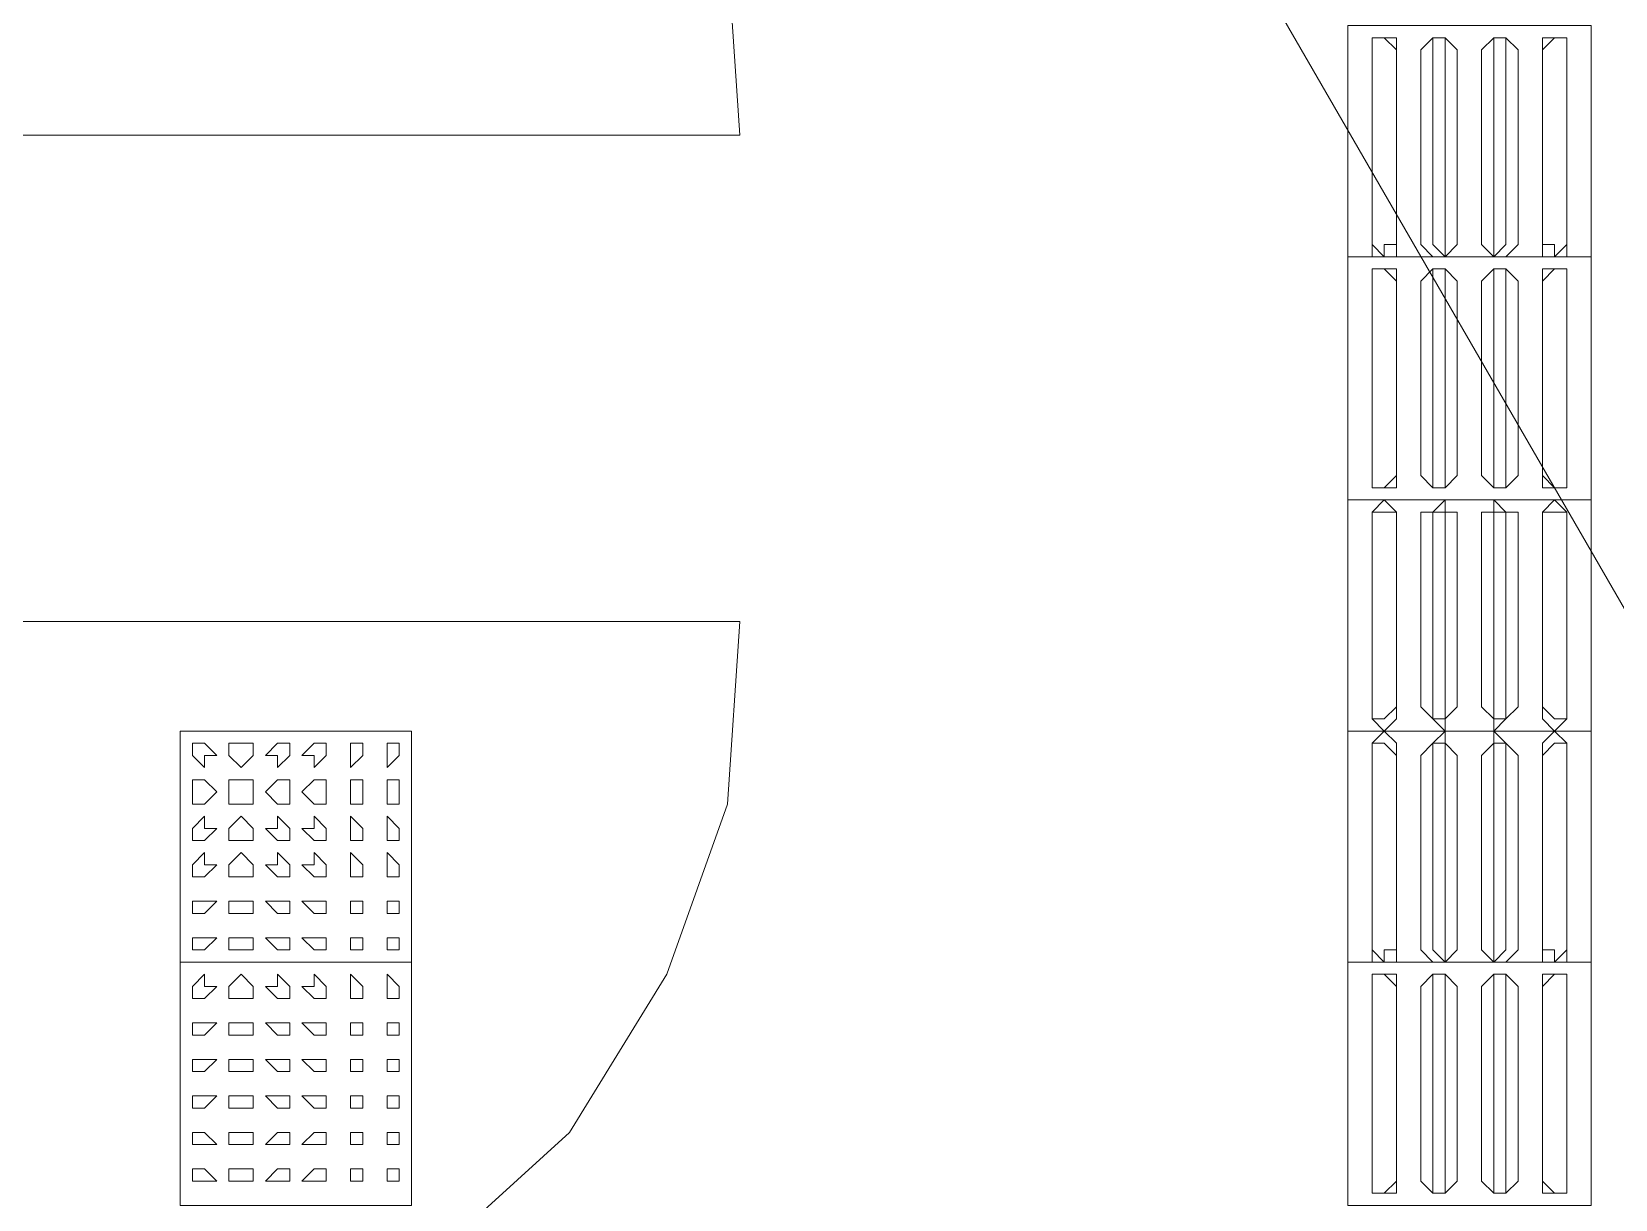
# Model space of a CAD drawing. Header units: millimetres. Extents: x -4011 to 126995, y -1911 to 106700.
# Drawn here: x 88629 to 90653, y 52624 to 54117 of the extents above; entities that cross this region are included whole.
import ezdxf

# ---------------------------------------------------------------- set-up
doc = ezdxf.new("R2010")
doc.units = ezdxf.units.MM
doc.layers.add('PDF_형상', color=7, linetype='Continuous')

msp = doc.modelspace()

# ---------------------------------------------------------------- linework, layer by layer
at = {"layer": 'PDF_형상', "lineweight": 5}
for points in [[(79321.2, 38968.9), (79321.2, 42668.4), (82958.5, 42668.4), (82958.5, 38968.9), (95937.8, 46538.9), (94569.9, 47005.2), (94399, 46911.9), (83797.9, 65269.4), (80953.4, 65269.4), (80953.4, 64974.1), (74098.4, 64974.1), (74098.4, 87730.6)], [(80953.4, 87730.6), (80953.4, 65269.4), (83797.9, 65269.4), (94399, 46911.9), (94569.9, 47005.2), (95937.8, 46538.9), (82958.5, 38968.9)], [(88585.5, 53984.5), (89533.7, 53984.5), (89518.1, 54217.6), (89440.4, 54435.2), (89316.1, 54637.3), (89145.1, 54792.7), (88958.5, 54917.1), (88725.4, 54994.8), (88507.8, 55025.9), (88274.6, 54994.8), (88041.4, 54917.1), (87839.4, 54792.7), (87683.9, 54621.8), (87559.6, 54419.7), (87481.9, 54202.1), (87466.3, 53968.9)], [(90621.8, 54124.4), (90621.8, 53829), (90310.9, 53829), (90310.9, 54124.4)], [(90342, 54093.3), (90342, 53844.6), (90342, 54093.3)], [(90373.1, 54093.3), (90373.1, 53844.6), (90373.1, 54093.3)], [(90621.8, 53829), (90621.8, 53518.1), (90621.8, 53222.8), (90310.9, 53222.8), (90310.9, 53518.1)], [(90310.9, 53829), (90310.9, 53518.1), (90621.8, 53518.1)], [(90342, 53797.9), (90342, 53549.2), (90342, 53797.9)], [(90373.1, 53797.9), (90373.1, 53549.2), (90373.1, 53797.9)], [(90342, 53502.6), (90342, 53253.9), (90342, 53502.6)], [(90373.1, 53502.6), (90373.1, 53253.9), (90373.1, 53502.6)], [(87466.3, 53378.2), (87481.9, 53145.1), (87559.6, 52927.5), (87683.9, 52725.4), (87839.4, 52554.4), (88041.4, 52430), (88274.6, 52352.3), (88507.8, 52321.2), (88725.4, 52352.3), (88958.5, 52430), (89145.1, 52554.4), (89316.1, 52709.8), (89440.4, 52911.9), (89518.1, 53129.5), (89533.7, 53362.7), (88585.5, 53362.7)], [(90621.8, 53222.8), (90621.8, 52927.5), (90621.8, 52616.6), (90310.9, 52616.6), (90310.9, 52927.5)], [(90310.9, 53222.8), (90310.9, 52927.5), (90621.8, 52927.5)], [(90342, 53191.7), (90342, 52943), (90342, 53191.7)], [(90373.1, 53191.7), (90373.1, 52943), (90373.1, 53191.7)], [(90342, 52896.4), (90342, 52647.7), (90342, 52896.4)], [(90373.1, 52896.4), (90373.1, 52647.7), (90373.1, 52896.4)]]:
    msp.add_lwpolyline(points, dxfattribs=at)
for points in [[(90310.9, 53829), (90621.8, 53829), (90621.8, 54124.4), (90310.9, 54124.4)], [(90342, 54093.3), (90342, 54108.8), (90357.5, 54108.8), (90373.1, 54093.3), (90373.1, 54108.8), (90357.5, 54108.8), (90342, 54108.8)], [(90404.1, 54093.3), (90404.1, 53844.6), (90419.7, 53829), (90435.2, 53829), (90450.8, 53844.6), (90450.8, 54093.3), (90435.2, 54108.8), (90419.7, 54108.8)], [(90419.7, 54093.3), (90419.7, 54108.8), (90435.2, 54108.8), (90435.2, 54093.3), (90435.2, 53844.6), (90435.2, 53829), (90419.7, 53844.6)], [(90481.9, 54093.3), (90481.9, 53844.6), (90497.4, 53829), (90513, 53829), (90528.5, 53844.6), (90528.5, 54093.3), (90513, 54108.8), (90497.4, 54108.8)], [(90497.4, 54093.3), (90497.4, 54108.8), (90513, 54108.8), (90513, 54093.3), (90513, 53844.6), (90497.4, 53829), (90497.4, 53844.6)], [(90559.6, 54093.3), (90575.1, 54108.8), (90590.7, 54108.8), (90590.7, 54093.3), (90590.7, 54108.8), (90575.1, 54108.8), (90559.6, 54108.8)], [(90590.7, 53844.6), (90575.1, 53829), (90575.1, 53844.6), (90559.6, 53844.6), (90559.6, 54093.3), (90559.6, 53844.6), (90559.6, 53829), (90575.1, 53829), (90590.7, 53829), (90590.7, 53844.6), (90590.7, 54093.3)], [(90373.1, 53844.6), (90357.5, 53844.6), (90357.5, 53829), (90342, 53844.6), (90342, 53829), (90357.5, 53829), (90373.1, 53829)], [(90310.9, 53518.1), (90621.8, 53518.1), (90621.8, 53829), (90310.9, 53829)], [(90342, 53797.9), (90342, 53813.5), (90357.5, 53813.5), (90373.1, 53797.9), (90373.1, 53813.5), (90357.5, 53813.5), (90342, 53813.5)], [(90404.1, 53797.9), (90404.1, 53549.2), (90419.7, 53533.7), (90435.2, 53533.7), (90450.8, 53549.2), (90450.8, 53797.9), (90435.2, 53813.5), (90419.7, 53813.5)], [(90419.7, 53797.9), (90419.7, 53813.5), (90435.2, 53813.5), (90435.2, 53797.9), (90435.2, 53549.2), (90435.2, 53533.7), (90419.7, 53533.7), (90419.7, 53549.2)], [(90481.9, 53797.9), (90481.9, 53549.2), (90497.4, 53533.7), (90513, 53533.7), (90528.5, 53549.2), (90528.5, 53797.9), (90513, 53813.5), (90497.4, 53813.5)], [(90497.4, 53797.9), (90497.4, 53813.5), (90513, 53813.5), (90513, 53797.9), (90513, 53549.2), (90513, 53533.7), (90497.4, 53533.7), (90497.4, 53549.2)], [(90559.6, 53797.9), (90575.1, 53813.5), (90590.7, 53813.5), (90590.7, 53797.9), (90590.7, 53813.5), (90575.1, 53813.5), (90559.6, 53813.5)], [(90590.7, 53549.2), (90590.7, 53533.7), (90575.1, 53533.7), (90559.6, 53549.2), (90559.6, 53797.9), (90559.6, 53549.2), (90559.6, 53533.7), (90575.1, 53533.7), (90590.7, 53533.7), (90590.7, 53549.2), (90590.7, 53797.9)], [(90373.1, 53549.2), (90357.5, 53533.7), (90342, 53533.7), (90342, 53549.2), (90342, 53533.7), (90357.5, 53533.7), (90373.1, 53533.7)], [(90310.9, 53222.8), (90621.8, 53222.8), (90621.8, 53518.1), (90310.9, 53518.1)], [(90342, 53502.6), (90357.5, 53502.6), (90373.1, 53502.6), (90357.5, 53518.1)], [(90404.1, 53502.6), (90404.1, 53253.9), (90419.7, 53238.3), (90435.2, 53222.8), (90435.2, 53238.3), (90450.8, 53253.9), (90450.8, 53502.6), (90435.2, 53502.6), (90435.2, 53518.1), (90419.7, 53502.6)], [(90481.9, 53502.6), (90481.9, 53253.9), (90497.4, 53238.3), (90497.4, 53222.8), (90513, 53238.3), (90528.5, 53253.9), (90528.5, 53502.6), (90513, 53502.6), (90497.4, 53518.1), (90497.4, 53502.6)], [(90559.6, 53502.6), (90575.1, 53502.6), (90590.7, 53502.6), (90575.1, 53518.1)], [(90419.7, 53502.6), (90435.2, 53502.6), (90435.2, 53253.9), (90435.2, 53238.3), (90419.7, 53238.3), (90419.7, 53253.9)], [(90497.4, 53502.6), (90513, 53502.6), (90513, 53253.9), (90513, 53238.3), (90497.4, 53238.3), (90497.4, 53253.9)], [(90590.7, 53253.9), (90590.7, 53238.3), (90575.1, 53238.3), (90559.6, 53253.9), (90559.6, 53502.6), (90559.6, 53253.9), (90559.6, 53238.3), (90575.1, 53222.8), (90590.7, 53238.3), (90590.7, 53253.9), (90590.7, 53502.6)], [(90373.1, 53253.9), (90357.5, 53238.3), (90342, 53238.3), (90342, 53253.9), (90342, 53238.3), (90357.5, 53222.8), (90373.1, 53238.3)], [(88818.6, 52927.5), (88818.6, 53222.8), (89114, 53222.8), (89114, 52927.5)], [(90310.9, 52927.5), (90621.8, 52927.5), (90621.8, 53222.8), (90310.9, 53222.8)], [(90342, 53191.7), (90342, 53207.3), (90357.5, 53207.3), (90373.1, 53191.7), (90373.1, 53207.3), (90357.5, 53222.8), (90342, 53207.3)], [(90404.1, 53191.7), (90404.1, 52943), (90419.7, 52927.5), (90435.2, 52927.5), (90450.8, 52943), (90450.8, 53191.7), (90435.2, 53207.3), (90435.2, 53222.8), (90419.7, 53207.3)], [(90481.9, 53191.7), (90481.9, 52943), (90497.4, 52927.5), (90513, 52927.5), (90528.5, 52943), (90528.5, 53191.7), (90513, 53207.3), (90497.4, 53222.8), (90497.4, 53207.3)], [(90559.6, 53191.7), (90575.1, 53207.3), (90590.7, 53207.3), (90590.7, 53191.7), (90590.7, 53207.3), (90575.1, 53222.8), (90559.6, 53207.3)], [(88865.3, 53191.7), (88849.7, 53207.3), (88834.2, 53207.3), (88834.2, 53191.7), (88849.7, 53176.2), (88849.7, 53191.7)], [(88911.9, 53191.7), (88911.9, 53207.3), (88896.4, 53207.3), (88880.8, 53207.3), (88880.8, 53191.7), (88896.4, 53176.2)], [(88958.5, 53191.7), (88958.5, 53207.3), (88943, 53207.3), (88927.5, 53191.7), (88943, 53191.7), (88943, 53176.2)], [(89005.2, 53191.7), (89005.2, 53207.3), (88989.6, 53207.3), (88974.1, 53191.7), (88989.6, 53191.7), (88989.6, 53176.2)], [(89051.8, 53191.7), (89051.8, 53207.3), (89036.3, 53207.3), (89036.3, 53191.7), (89036.3, 53176.2)], [(89098.4, 53191.7), (89098.4, 53207.3), (89082.9, 53207.3), (89082.9, 53191.7), (89082.9, 53176.2)], [(90419.7, 53191.7), (90419.7, 53207.3), (90435.2, 53207.3), (90435.2, 53191.7), (90435.2, 52943), (90435.2, 52927.5), (90419.7, 52943)], [(90497.4, 53191.7), (90497.4, 53207.3), (90513, 53207.3), (90513, 53191.7), (90513, 52943), (90497.4, 52927.5), (90497.4, 52943)], [(90590.7, 52943), (90575.1, 52927.5), (90575.1, 52943), (90559.6, 52943), (90559.6, 53191.7), (90559.6, 52943), (90559.6, 52927.5), (90575.1, 52927.5), (90590.7, 52927.5), (90590.7, 52943), (90590.7, 53191.7)], [(88865.3, 53145.1), (88849.7, 53160.6), (88834.2, 53160.6), (88834.2, 53145.1), (88834.2, 53129.5), (88849.7, 53129.5)], [(88911.9, 53145.1), (88911.9, 53160.6), (88896.4, 53160.6), (88880.8, 53160.6), (88880.8, 53145.1), (88880.8, 53129.5), (88896.4, 53129.5), (88911.9, 53129.5)], [(88958.5, 53145.1), (88958.5, 53160.6), (88943, 53160.6), (88927.5, 53145.1), (88943, 53129.5), (88958.5, 53129.5)], [(89005.2, 53145.1), (89005.2, 53160.6), (88989.6, 53160.6), (88974.1, 53145.1), (88989.6, 53129.5), (89005.2, 53129.5)], [(89051.8, 53145.1), (89051.8, 53160.6), (89036.3, 53160.6), (89036.3, 53145.1), (89036.3, 53129.5), (89051.8, 53129.5)], [(89098.4, 53145.1), (89098.4, 53160.6), (89082.9, 53160.6), (89082.9, 53145.1), (89082.9, 53129.5), (89098.4, 53129.5)], [(88865.3, 53098.4), (88849.7, 53098.4), (88849.7, 53114), (88834.2, 53098.4), (88834.2, 53082.9), (88849.7, 53082.9)], [(88911.9, 53098.4), (88896.4, 53114), (88880.8, 53098.4), (88880.8, 53082.9), (88896.4, 53082.9), (88911.9, 53082.9)], [(88958.5, 53098.4), (88943, 53114), (88943, 53098.4), (88927.5, 53098.4), (88943, 53082.9), (88958.5, 53082.9)], [(89005.2, 53098.4), (88989.6, 53114), (88989.6, 53098.4), (88974.1, 53098.4), (88989.6, 53082.9), (89005.2, 53082.9)], [(89051.8, 53098.4), (89036.3, 53114), (89036.3, 53098.4), (89036.3, 53082.9), (89051.8, 53082.9)], [(89098.4, 53098.4), (89082.9, 53114), (89082.9, 53098.4), (89082.9, 53082.9), (89098.4, 53082.9)], [(88865.3, 53051.8), (88849.7, 53051.8), (88849.7, 53067.4), (88834.2, 53051.8), (88834.2, 53036.3), (88849.7, 53036.3)], [(88911.9, 53051.8), (88896.4, 53067.4), (88880.8, 53051.8), (88880.8, 53036.3), (88896.4, 53036.3), (88911.9, 53036.3)], [(88958.5, 53051.8), (88943, 53067.4), (88943, 53051.8), (88927.5, 53051.8), (88943, 53036.3), (88958.5, 53036.3)], [(89005.2, 53051.8), (88989.6, 53067.4), (88989.6, 53051.8), (88974.1, 53051.8), (88989.6, 53036.3), (89005.2, 53036.3)], [(89051.8, 53051.8), (89036.3, 53067.4), (89036.3, 53051.8), (89036.3, 53036.3), (89051.8, 53036.3)], [(89098.4, 53051.8), (89082.9, 53067.4), (89082.9, 53051.8), (89082.9, 53036.3), (89098.4, 53036.3)], [(88865.3, 53005.2), (88849.7, 53005.2), (88834.2, 53005.2), (88834.2, 52989.6), (88849.7, 52989.6)], [(88911.9, 53005.2), (88896.4, 53005.2), (88880.8, 53005.2), (88880.8, 52989.6), (88896.4, 52989.6), (88911.9, 52989.6)], [(88958.5, 53005.2), (88943, 53005.2), (88927.5, 53005.2), (88943, 52989.6), (88958.5, 52989.6)], [(89005.2, 53005.2), (88989.6, 53005.2), (88974.1, 53005.2), (88989.6, 52989.6), (89005.2, 52989.6)], [(89051.8, 53005.2), (89036.3, 53005.2), (89036.3, 52989.6), (89051.8, 52989.6)], [(89098.4, 53005.2), (89082.9, 53005.2), (89082.9, 52989.6), (89098.4, 52989.6)], [(88865.3, 52958.5), (88849.7, 52958.5), (88834.2, 52958.5), (88834.2, 52943), (88849.7, 52943)], [(88911.9, 52958.5), (88896.4, 52958.5), (88880.8, 52958.5), (88880.8, 52943), (88896.4, 52943), (88911.9, 52943)], [(88958.5, 52958.5), (88943, 52958.5), (88927.5, 52958.5), (88943, 52943), (88958.5, 52943)], [(89005.2, 52958.5), (88989.6, 52958.5), (88974.1, 52958.5), (88989.6, 52943), (89005.2, 52943)], [(89051.8, 52958.5), (89036.3, 52958.5), (89036.3, 52943), (89051.8, 52943)], [(89098.4, 52958.5), (89082.9, 52958.5), (89082.9, 52943), (89098.4, 52943)], [(90373.1, 52943), (90357.5, 52943), (90357.5, 52927.5), (90342, 52943), (90342, 52927.5), (90357.5, 52927.5), (90373.1, 52927.5)], [(88818.6, 52616.6), (88818.6, 52927.5), (89114, 52927.5), (89114, 52616.6)], [(88865.3, 52896.4), (88849.7, 52896.4), (88849.7, 52911.9), (88834.2, 52896.4), (88834.2, 52880.8), (88849.7, 52880.8)], [(88911.9, 52896.4), (88896.4, 52911.9), (88880.8, 52896.4), (88880.8, 52880.8), (88896.4, 52880.8), (88911.9, 52880.8)], [(88958.5, 52896.4), (88943, 52911.9), (88943, 52896.4), (88927.5, 52896.4), (88943, 52880.8), (88958.5, 52880.8)], [(89005.2, 52896.4), (88989.6, 52911.9), (88989.6, 52896.4), (88974.1, 52896.4), (88989.6, 52880.8), (89005.2, 52880.8)], [(89051.8, 52896.4), (89036.3, 52911.9), (89036.3, 52896.4), (89036.3, 52880.8), (89051.8, 52880.8)], [(89098.4, 52896.4), (89082.9, 52911.9), (89082.9, 52896.4), (89082.9, 52880.8), (89098.4, 52880.8)], [(90310.9, 52616.6), (90621.8, 52616.6), (90621.8, 52927.5), (90310.9, 52927.5)], [(90342, 52896.4), (90342, 52911.9), (90357.5, 52911.9), (90373.1, 52896.4), (90373.1, 52911.9), (90357.5, 52911.9), (90342, 52911.9)], [(90404.1, 52896.4), (90404.1, 52647.7), (90419.7, 52632.1), (90435.2, 52632.1), (90450.8, 52647.7), (90450.8, 52896.4), (90435.2, 52911.9), (90419.7, 52911.9)], [(90419.7, 52896.4), (90419.7, 52911.9), (90435.2, 52911.9), (90435.2, 52896.4), (90435.2, 52647.7), (90435.2, 52632.1), (90419.7, 52632.1), (90419.7, 52647.7)], [(90481.9, 52896.4), (90481.9, 52647.7), (90497.4, 52632.1), (90513, 52632.1), (90528.5, 52647.7), (90528.5, 52896.4), (90513, 52911.9), (90497.4, 52911.9)], [(90497.4, 52896.4), (90497.4, 52911.9), (90513, 52911.9), (90513, 52896.4), (90513, 52647.7), (90513, 52632.1), (90497.4, 52632.1), (90497.4, 52647.7)], [(90559.6, 52896.4), (90575.1, 52911.9), (90590.7, 52911.9), (90590.7, 52896.4), (90590.7, 52911.9), (90575.1, 52911.9), (90559.6, 52911.9)], [(90590.7, 52647.7), (90590.7, 52632.1), (90575.1, 52632.1), (90559.6, 52647.7), (90559.6, 52896.4), (90559.6, 52647.7), (90559.6, 52632.1), (90575.1, 52632.1), (90590.7, 52632.1), (90590.7, 52647.7), (90590.7, 52896.4)], [(88865.3, 52849.7), (88849.7, 52849.7), (88834.2, 52849.7), (88834.2, 52834.2), (88849.7, 52834.2)], [(88911.9, 52849.7), (88896.4, 52849.7), (88880.8, 52849.7), (88880.8, 52834.2), (88896.4, 52834.2), (88911.9, 52834.2)], [(88958.5, 52849.7), (88943, 52849.7), (88927.5, 52849.7), (88943, 52834.2), (88958.5, 52834.2)], [(89005.2, 52849.7), (88989.6, 52849.7), (88974.1, 52849.7), (88989.6, 52834.2), (89005.2, 52834.2)], [(89051.8, 52849.7), (89036.3, 52849.7), (89036.3, 52834.2), (89051.8, 52834.2)], [(89098.4, 52849.7), (89082.9, 52849.7), (89082.9, 52834.2), (89098.4, 52834.2)], [(88865.3, 52803.1), (88849.7, 52803.1), (88834.2, 52803.1), (88834.2, 52787.6), (88849.7, 52787.6)], [(88911.9, 52803.1), (88896.4, 52803.1), (88880.8, 52803.1), (88880.8, 52787.6), (88896.4, 52787.6), (88911.9, 52787.6)], [(88958.5, 52803.1), (88943, 52803.1), (88927.5, 52803.1), (88943, 52787.6), (88958.5, 52787.6)], [(89005.2, 52803.1), (88989.6, 52803.1), (88974.1, 52803.1), (88989.6, 52787.6), (89005.2, 52787.6)], [(89051.8, 52803.1), (89036.3, 52803.1), (89036.3, 52787.6), (89051.8, 52787.6)], [(89098.4, 52803.1), (89082.9, 52803.1), (89082.9, 52787.6), (89098.4, 52787.6)], [(88865.3, 52756.5), (88849.7, 52756.5), (88834.2, 52756.5), (88834.2, 52740.9), (88849.7, 52740.9)], [(88911.9, 52756.5), (88896.4, 52756.5), (88880.8, 52756.5), (88880.8, 52740.9), (88896.4, 52740.9), (88911.9, 52740.9)], [(88958.5, 52756.5), (88943, 52756.5), (88927.5, 52756.5), (88943, 52740.9), (88958.5, 52740.9)], [(89005.2, 52756.5), (88989.6, 52756.5), (88974.1, 52756.5), (88989.6, 52740.9), (89005.2, 52740.9)], [(89051.8, 52756.5), (89036.3, 52756.5), (89036.3, 52740.9), (89051.8, 52740.9)], [(89098.4, 52756.5), (89082.9, 52756.5), (89082.9, 52740.9), (89098.4, 52740.9)], [(88865.3, 52694.3), (88849.7, 52709.8), (88834.2, 52709.8), (88834.2, 52694.3), (88849.7, 52694.3)], [(88911.9, 52694.3), (88911.9, 52709.8), (88896.4, 52709.8), (88880.8, 52709.8), (88880.8, 52694.3), (88896.4, 52694.3)], [(88958.5, 52694.3), (88958.5, 52709.8), (88943, 52709.8), (88927.5, 52694.3), (88943, 52694.3)], [(89005.2, 52694.3), (89005.2, 52709.8), (88989.6, 52709.8), (88974.1, 52694.3), (88989.6, 52694.3)], [(89051.8, 52694.3), (89051.8, 52709.8), (89036.3, 52709.8), (89036.3, 52694.3)], [(89098.4, 52694.3), (89098.4, 52709.8), (89082.9, 52709.8), (89082.9, 52694.3)], [(88865.3, 52647.7), (88849.7, 52663.2), (88834.2, 52663.2), (88834.2, 52647.7), (88849.7, 52647.7)], [(88911.9, 52647.7), (88911.9, 52663.2), (88896.4, 52663.2), (88880.8, 52663.2), (88880.8, 52647.7), (88896.4, 52647.7)], [(88958.5, 52647.7), (88958.5, 52663.2), (88943, 52663.2), (88927.5, 52647.7), (88943, 52647.7)], [(89005.2, 52647.7), (89005.2, 52663.2), (88989.6, 52663.2), (88974.1, 52647.7), (88989.6, 52647.7)], [(89051.8, 52647.7), (89051.8, 52663.2), (89036.3, 52663.2), (89036.3, 52647.7)], [(89098.4, 52647.7), (89098.4, 52663.2), (89082.9, 52663.2), (89082.9, 52647.7)], [(90373.1, 52647.7), (90357.5, 52632.1), (90342, 52632.1), (90342, 52647.7), (90342, 52632.1), (90357.5, 52632.1), (90373.1, 52632.1)]]:
    msp.add_lwpolyline(points, close=True, dxfattribs=at)

doc.saveas('drawing.dxf')
